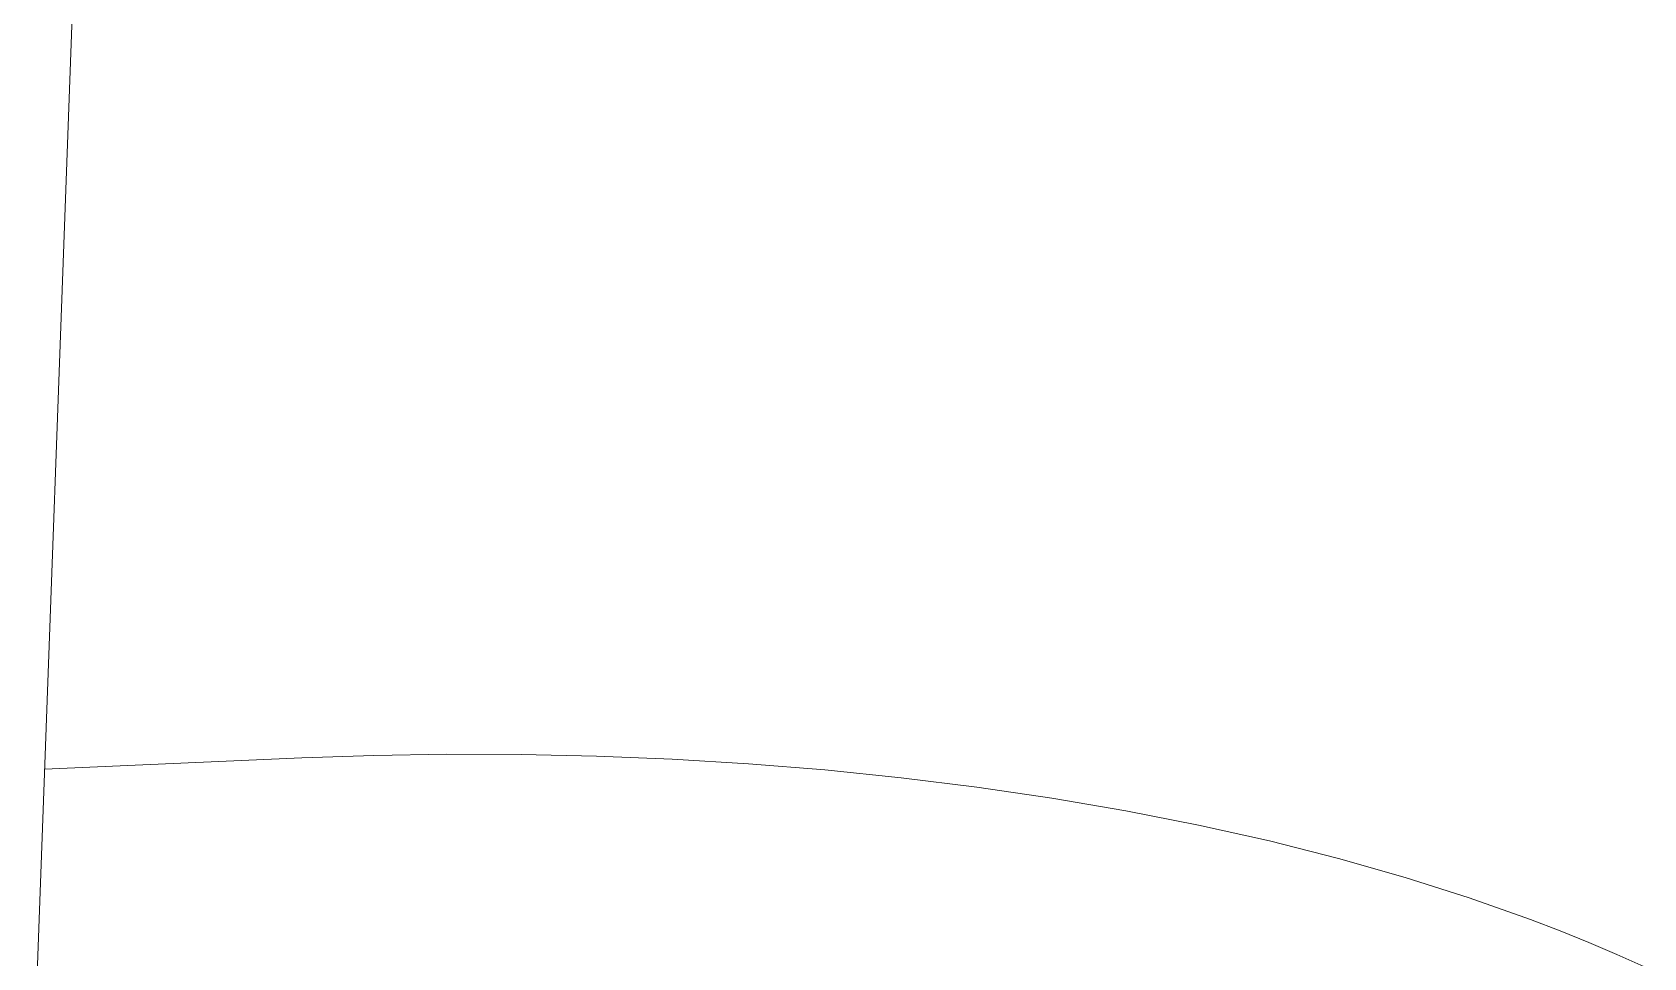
# Model space of a CAD drawing. Header units: millimetres. Extents: x 492 to 7139, y 278 to 5201.
# Drawn here: x 6331.7 to 6414, y 2888.5 to 2935.8 of the extents above; entities that cross this region are included whole.
import ezdxf

# ---------------------------------------------------------------- set-up
doc = ezdxf.new("R2010")
doc.units = ezdxf.units.MM
doc.layers.add('ZANO_R', color=7, linetype='Continuous', lineweight=0)

msp = doc.modelspace()

# ---------------------------------------------------------------- linework, layer by layer
at = {"layer": 'ZANO_R'}
for p, q in [((6397.829, 4698.442), (6331.084, 2863.437)), ((6345.492, 2898.709), (6332.346, 2898.128)), ((6345.492, 2898.709), (6349.163, 2898.833)), ((6349.163, 2898.833), (6352.9, 2898.892)), ((6352.9, 2898.892), (6356.695, 2898.882)), ((6356.695, 2898.882), (6360.535, 2898.799)), ((6360.535, 2898.799), (6364.41, 2898.642)), ((6364.41, 2898.642), (6368.306, 2898.407)), ((6368.306, 2898.407), (6372.209, 2898.091)), ((6372.209, 2898.091), (6376.104, 2897.694)), ((6376.104, 2897.694), (6379.978, 2897.214)), ((6379.978, 2897.214), (6383.813, 2896.65)), ((6383.813, 2896.65), (6387.594, 2896.003)), ((6387.594, 2896.003), (6391.305, 2895.272)), ((6391.305, 2895.272), (6394.93, 2894.461)), ((6394.93, 2894.461), (6398.453, 2893.57)), ((6398.453, 2893.57), (6401.86, 2892.602)), ((6401.86, 2892.602), (6405.135, 2891.561)), ((6405.135, 2891.561), (6408.266, 2890.45)), ((6408.266, 2890.45), (6409.774, 2889.87)), ((6409.774, 2889.87), (6411.241, 2889.275)), ((6411.241, 2889.275), (6412.666, 2888.664)), ((6412.666, 2888.664), (6414.048, 2888.039))]:
    msp.add_line(p, q, dxfattribs=at)

doc.saveas('drawing.dxf')
